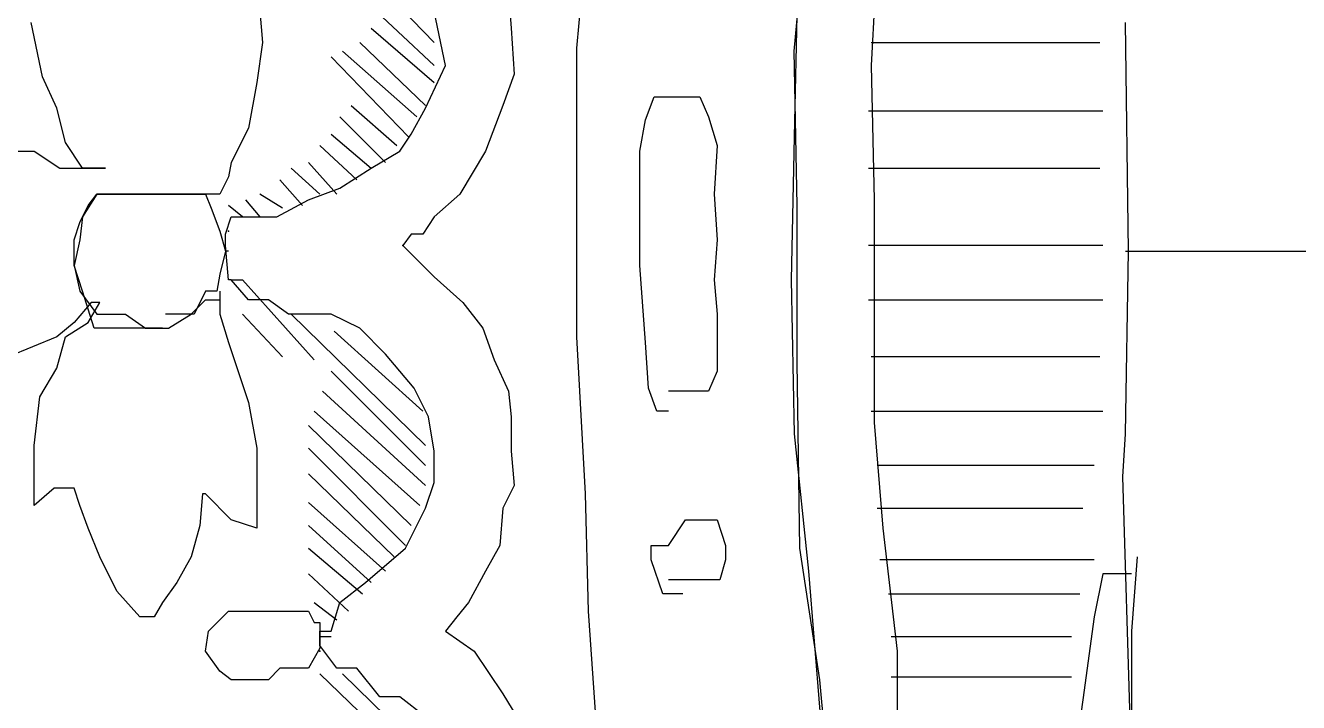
# Model space of a CAD drawing. Extents: x 730354 to 731930, y 4378581 to 4379608.
# Drawn here: x 730381.13 to 730385.585, y 4379440.6 to 4379442.97 of the extents above; entities that cross this region are included whole.
import ezdxf

# ---------------------------------------------------------------- set-up
doc = ezdxf.new("R2010")
doc.units = 0
doc.header["$MEASUREMENT"] = 0
doc.layers.get('0').update_dxf_attribs({"linetype": 'CONTINUOUS'})

msp = doc.modelspace()

# ---------------------------------------------------------------- linework, layer by layer
at = {"color": 7, "linetype": 'CONTINUOUS'}
for p, q in [((730383.82, 4379442.88), (730383.87, 4379443.41)), ((730383.82, 4379442.88), (730383.87, 4379443.41)), ((730383.06, 4379442.89), (730383.1, 4379443.33)), ((730383.06, 4379442.89), (730383.1, 4379443.33)), ((730382.27, 4379443.21), (730382.56, 4379442.91)), ((730382.27, 4379443.21), (730382.56, 4379442.91)), ((730384.11, 4379443.23), (730384.09, 4379442.83)), ((730384.11, 4379443.23), (730384.09, 4379442.83)), ((730382.56, 4379442.83), (730382.24, 4379443.13)), ((730382.56, 4379442.83), (730382.24, 4379443.13)), ((730382.82, 4379443.08), (730382.83, 4379442.96)), ((730382.82, 4379443.08), (730382.83, 4379442.96)), ((730383.83, 4379443.06), (730383.82, 4379442.58)), ((730383.83, 4379443.06), (730383.82, 4379442.58)), ((730381.19, 4379442.79), (730381.15, 4379442.98)), ((730381.19, 4379442.79), (730381.15, 4379442.98)), ((730381.95, 4379443.02), (730381.96, 4379442.91)), ((730381.95, 4379443.02), (730381.96, 4379442.91)), ((730382.6, 4379442.83), (730382.56, 4379443.02)), ((730382.6, 4379442.83), (730382.56, 4379443.02)), ((730384.99, 4379442.18), (730384.98, 4379442.98)), ((730384.99, 4379442.18), (730384.98, 4379442.98)), ((730382.34, 4379442.96), (730382.56, 4379442.77)), ((730382.34, 4379442.96), (730382.56, 4379442.77)), ((730382.83, 4379442.96), (730382.84, 4379442.8)), ((730382.83, 4379442.96), (730382.84, 4379442.8)), ((730381.96, 4379442.91), (730381.94, 4379442.77)), ((730381.96, 4379442.91), (730381.94, 4379442.77)), ((730382.53, 4379442.69), (730382.3, 4379442.91)), ((730382.53, 4379442.69), (730382.3, 4379442.91)), ((730383.06, 4379442.38), (730383.06, 4379442.89)), ((730383.06, 4379442.38), (730383.06, 4379442.89)), ((730384.09, 4379442.91), (730384.4, 4379442.91)), ((730384.09, 4379442.91), (730384.4, 4379442.91)), ((730384.4, 4379442.91), (730384.62, 4379442.91)), ((730384.4, 4379442.91), (730384.62, 4379442.91)), ((730384.62, 4379442.91), (730384.89, 4379442.91)), ((730384.62, 4379442.91), (730384.89, 4379442.91)), ((730382.47, 4379442.58), (730382.2, 4379442.86)), ((730382.47, 4379442.58), (730382.2, 4379442.86)), ((730382.24, 4379442.88), (730382.5, 4379442.65)), ((730382.24, 4379442.88), (730382.5, 4379442.65)), ((730383.83, 4379442.34), (730383.82, 4379442.88)), ((730383.83, 4379442.34), (730383.82, 4379442.88)), ((730382.53, 4379442.68), (730382.6, 4379442.83)), ((730382.53, 4379442.68), (730382.6, 4379442.83)), ((730382.84, 4379442.8), (730382.8, 4379442.69)), ((730382.84, 4379442.8), (730382.8, 4379442.69)), ((730384.09, 4379442.83), (730384.1, 4379442.36)), ((730384.09, 4379442.83), (730384.1, 4379442.36)), ((730381.24, 4379442.68), (730381.19, 4379442.79)), ((730381.24, 4379442.68), (730381.19, 4379442.79)), ((730381.94, 4379442.77), (730381.91, 4379442.61)), ((730381.94, 4379442.77), (730381.91, 4379442.61)), ((730383.3, 4379442.64), (730383.33, 4379442.72)), ((730383.3, 4379442.64), (730383.33, 4379442.72)), ((730383.33, 4379442.72), (730383.37, 4379442.72)), ((730383.33, 4379442.72), (730383.37, 4379442.72)), ((730383.37, 4379442.72), (730383.43, 4379442.72)), ((730383.37, 4379442.72), (730383.43, 4379442.72)), ((730383.43, 4379442.72), (730383.49, 4379442.72)), ((730383.43, 4379442.72), (730383.49, 4379442.72)), ((730383.49, 4379442.72), (730383.52, 4379442.65)), ((730383.49, 4379442.72), (730383.52, 4379442.65)), ((730381.27, 4379442.56), (730381.24, 4379442.68)), ((730381.27, 4379442.56), (730381.24, 4379442.68)), ((730382.27, 4379442.69), (730382.43, 4379442.55)), ((730382.27, 4379442.69), (730382.43, 4379442.55)), ((730382.48, 4379442.59), (730382.53, 4379442.68)), ((730382.48, 4379442.59), (730382.53, 4379442.68)), ((730382.8, 4379442.69), (730382.74, 4379442.53)), ((730382.8, 4379442.69), (730382.74, 4379442.53)), ((730384.28, 4379442.67), (730384.08, 4379442.67)), ((730384.28, 4379442.67), (730384.08, 4379442.67)), ((730384.61, 4379442.67), (730384.28, 4379442.67)), ((730384.61, 4379442.67), (730384.28, 4379442.67)), ((730384.9, 4379442.67), (730384.61, 4379442.67)), ((730384.9, 4379442.67), (730384.61, 4379442.67)), ((730382.39, 4379442.49), (730382.23, 4379442.65)), ((730382.39, 4379442.49), (730382.23, 4379442.65)), ((730383.28, 4379442.53), (730383.3, 4379442.64)), ((730383.28, 4379442.53), (730383.3, 4379442.64)), ((730383.52, 4379442.65), (730383.55, 4379442.55)), ((730383.52, 4379442.65), (730383.55, 4379442.55)), ((730381.91, 4379442.61), (730381.85, 4379442.49)), ((730381.91, 4379442.61), (730381.85, 4379442.49)), ((730382.2, 4379442.59), (730382.34, 4379442.47)), ((730382.2, 4379442.59), (730382.34, 4379442.47)), ((730382.44, 4379442.53), (730382.48, 4379442.59)), ((730382.44, 4379442.53), (730382.48, 4379442.59)), ((730383.82, 4379442.58), (730383.81, 4379442.08)), ((730383.82, 4379442.58), (730383.81, 4379442.08)), ((730381.33, 4379442.47), (730381.27, 4379442.56)), ((730381.33, 4379442.47), (730381.27, 4379442.56)), ((730382.29, 4379442.43), (730382.16, 4379442.55)), ((730382.29, 4379442.43), (730382.16, 4379442.55)), ((730383.55, 4379442.55), (730383.54, 4379442.38)), ((730383.55, 4379442.55), (730383.54, 4379442.38)), ((730380.95, 4379442.53), (730381.16, 4379442.53)), ((730380.95, 4379442.53), (730381.16, 4379442.53)), ((730381.16, 4379442.53), (730381.25, 4379442.47)), ((730381.16, 4379442.53), (730381.25, 4379442.47)), ((730381.85, 4379442.49), (730381.84, 4379442.44)), ((730381.85, 4379442.49), (730381.84, 4379442.44)), ((730382.12, 4379442.49), (730382.22, 4379442.38)), ((730382.12, 4379442.49), (730382.22, 4379442.38)), ((730382.34, 4379442.47), (730382.44, 4379442.53)), ((730382.34, 4379442.47), (730382.44, 4379442.53)), ((730382.74, 4379442.53), (730382.65, 4379442.38)), ((730382.74, 4379442.53), (730382.65, 4379442.38)), ((730383.28, 4379442.38), (730383.28, 4379442.53)), ((730383.28, 4379442.38), (730383.28, 4379442.53)), ((730381.25, 4379442.47), (730381.32, 4379442.47)), ((730381.25, 4379442.47), (730381.32, 4379442.47)), ((730381.32, 4379442.47), (730381.38, 4379442.47)), ((730381.32, 4379442.47), (730381.38, 4379442.47)), ((730381.4, 4379442.47), (730381.33, 4379442.47)), ((730381.4, 4379442.47), (730381.33, 4379442.47)), ((730381.38, 4379442.47), (730381.41, 4379442.47)), ((730381.38, 4379442.47), (730381.41, 4379442.47)), ((730381.41, 4379442.47), (730381.4, 4379442.47)), ((730381.41, 4379442.47), (730381.4, 4379442.47)), ((730382.16, 4379442.38), (730382.06, 4379442.47)), ((730382.16, 4379442.38), (730382.06, 4379442.47)), ((730382.23, 4379442.4), (730382.34, 4379442.47)), ((730382.23, 4379442.4), (730382.34, 4379442.47)), ((730384.08, 4379442.47), (730384.4, 4379442.47)), ((730384.08, 4379442.47), (730384.4, 4379442.47)), ((730384.4, 4379442.47), (730384.67, 4379442.47)), ((730384.4, 4379442.47), (730384.67, 4379442.47)), ((730384.67, 4379442.47), (730384.89, 4379442.47)), ((730384.67, 4379442.47), (730384.89, 4379442.47)), ((730381.84, 4379442.44), (730381.81, 4379442.38)), ((730381.84, 4379442.44), (730381.81, 4379442.38)), ((730382.02, 4379442.43), (730382.1, 4379442.34)), ((730382.02, 4379442.43), (730382.1, 4379442.34)), ((730382.12, 4379442.36), (730382.23, 4379442.4)), ((730382.12, 4379442.36), (730382.23, 4379442.4)), ((730381.38, 4379442.38), (730381.33, 4379442.3)), ((730381.38, 4379442.38), (730381.33, 4379442.3)), ((730381.35, 4379442.34), (730381.38, 4379442.38)), ((730381.35, 4379442.34), (730381.38, 4379442.38)), ((730381.47, 4379442.38), (730381.38, 4379442.38)), ((730381.38, 4379442.38), (730381.44, 4379442.38)), ((730381.47, 4379442.38), (730381.38, 4379442.38)), ((730381.38, 4379442.38), (730381.44, 4379442.38)), ((730381.44, 4379442.38), (730381.5, 4379442.38)), ((730381.44, 4379442.38), (730381.5, 4379442.38)), ((730381.56, 4379442.38), (730381.47, 4379442.38)), ((730381.56, 4379442.38), (730381.47, 4379442.38)), ((730381.5, 4379442.38), (730381.58, 4379442.38)), ((730381.5, 4379442.38), (730381.58, 4379442.38)), ((730381.64, 4379442.38), (730381.56, 4379442.38)), ((730381.64, 4379442.38), (730381.56, 4379442.38)), ((730381.58, 4379442.38), (730381.66, 4379442.38)), ((730381.58, 4379442.38), (730381.66, 4379442.38)), ((730381.75, 4379442.38), (730381.64, 4379442.38)), ((730381.75, 4379442.38), (730381.64, 4379442.38)), ((730381.66, 4379442.38), (730381.76, 4379442.38)), ((730381.66, 4379442.38), (730381.76, 4379442.38)), ((730381.81, 4379442.38), (730381.75, 4379442.38)), ((730381.81, 4379442.38), (730381.75, 4379442.38)), ((730381.76, 4379442.38), (730381.78, 4379442.33)), ((730381.76, 4379442.38), (730381.78, 4379442.33)), ((730381.9, 4379442.36), (730381.95, 4379442.3)), ((730381.9, 4379442.36), (730381.95, 4379442.3)), ((730382.03, 4379442.33), (730381.95, 4379442.38)), ((730382.03, 4379442.33), (730381.95, 4379442.38)), ((730382.01, 4379442.3), (730382.12, 4379442.36)), ((730382.01, 4379442.3), (730382.12, 4379442.36)), ((730382.65, 4379442.38), (730382.56, 4379442.3)), ((730382.65, 4379442.38), (730382.56, 4379442.3)), ((730383.06, 4379441.88), (730383.06, 4379442.38)), ((730383.06, 4379441.88), (730383.06, 4379442.38)), ((730383.28, 4379442.13), (730383.28, 4379442.38)), ((730383.28, 4379442.13), (730383.28, 4379442.38)), ((730383.54, 4379442.38), (730383.55, 4379442.22)), ((730383.54, 4379442.38), (730383.55, 4379442.22)), ((730384.1, 4379442.36), (730384.1, 4379441.9)), ((730384.1, 4379442.36), (730384.1, 4379441.9)), ((730381.32, 4379442.28), (730381.35, 4379442.34)), ((730381.32, 4379442.28), (730381.35, 4379442.34)), ((730381.78, 4379442.33), (730381.81, 4379442.25)), ((730381.78, 4379442.33), (730381.81, 4379442.25)), ((730381.89, 4379442.3), (730381.84, 4379442.34)), ((730381.89, 4379442.3), (730381.84, 4379442.34)), ((730383.83, 4379441.79), (730383.83, 4379442.34)), ((730383.83, 4379441.79), (730383.83, 4379442.34)), ((730381.3, 4379442.22), (730381.32, 4379442.28)), ((730381.3, 4379442.22), (730381.32, 4379442.28)), ((730381.33, 4379442.3), (730381.32, 4379442.22)), ((730381.33, 4379442.3), (730381.32, 4379442.22)), ((730381.83, 4379442.24), (730381.85, 4379442.3)), ((730381.83, 4379442.24), (730381.85, 4379442.3)), ((730381.85, 4379442.3), (730381.89, 4379442.3)), ((730381.85, 4379442.3), (730381.89, 4379442.3)), ((730381.89, 4379442.3), (730382.01, 4379442.3)), ((730381.89, 4379442.3), (730382.01, 4379442.3)), ((730382.56, 4379442.3), (730382.52, 4379442.24)), ((730382.56, 4379442.3), (730382.52, 4379442.24)), ((730381.32, 4379442.22), (730381.3, 4379442.13)), ((730381.3, 4379442.13), (730381.3, 4379442.22)), ((730381.32, 4379442.22), (730381.3, 4379442.13)), ((730381.3, 4379442.13), (730381.3, 4379442.22)), ((730381.81, 4379442.25), (730381.83, 4379442.18)), ((730381.81, 4379442.25), (730381.83, 4379442.18)), ((730381.83, 4379442.2), (730381.83, 4379442.24)), ((730381.83, 4379442.2), (730381.83, 4379442.24)), ((730382.48, 4379442.24), (730382.45, 4379442.2)), ((730382.48, 4379442.24), (730382.45, 4379442.2)), ((730382.52, 4379442.24), (730382.48, 4379442.24)), ((730382.52, 4379442.24), (730382.48, 4379442.24)), ((730383.55, 4379442.22), (730383.54, 4379442.08)), ((730383.55, 4379442.22), (730383.54, 4379442.08)), ((730381.83, 4379442.18), (730381.81, 4379442.1)), ((730381.83, 4379442.18), (730381.81, 4379442.1)), ((730381.84, 4379442.08), (730381.83, 4379442.2)), ((730381.84, 4379442.08), (730381.83, 4379442.2)), ((730381.84, 4379442.18), (730381.83, 4379442.18)), ((730381.84, 4379442.18), (730381.83, 4379442.18)), ((730382.45, 4379442.2), (730382.56, 4379442.09)), ((730382.45, 4379442.2), (730382.56, 4379442.09)), ((730384.28, 4379442.2), (730384.08, 4379442.2)), ((730384.28, 4379442.2), (730384.08, 4379442.2)), ((730384.61, 4379442.2), (730384.28, 4379442.2)), ((730384.61, 4379442.2), (730384.28, 4379442.2)), ((730384.9, 4379442.2), (730384.61, 4379442.2)), ((730384.9, 4379442.2), (730384.61, 4379442.2)), ((730384.98, 4379441.54), (730384.99, 4379442.18)), ((730384.98, 4379442.18), (730385.45, 4379442.18)), ((730384.98, 4379441.54), (730384.99, 4379442.18)), ((730384.98, 4379442.18), (730385.45, 4379442.18)), ((730385.45, 4379442.18), (730386.36, 4379442.18)), ((730385.45, 4379442.18), (730386.36, 4379442.18)), ((730381.3, 4379442.13), (730381.32, 4379442.04)), ((730381.33, 4379442.04), (730381.3, 4379442.13)), ((730381.3, 4379442.13), (730381.32, 4379442.04)), ((730381.33, 4379442.04), (730381.3, 4379442.13)), ((730381.81, 4379442.1), (730381.8, 4379442.04)), ((730381.81, 4379442.1), (730381.8, 4379442.04)), ((730382.56, 4379442.09), (730382.66, 4379442)), ((730382.56, 4379442.09), (730382.66, 4379442)), ((730383.3, 4379441.86), (730383.28, 4379442.13)), ((730383.3, 4379441.86), (730383.28, 4379442.13)), ((730381.85, 4379442.08), (730381.84, 4379442.08)), ((730381.85, 4379442.08), (730381.84, 4379442.08)), ((730381.91, 4379442.01), (730381.85, 4379442.08)), ((730381.85, 4379442.08), (730381.89, 4379442.08)), ((730381.91, 4379442.01), (730381.85, 4379442.08)), ((730381.85, 4379442.08), (730381.89, 4379442.08)), ((730381.89, 4379442.08), (730382.14, 4379441.8)), ((730381.89, 4379442.08), (730382.14, 4379441.8)), ((730383.54, 4379442.08), (730383.55, 4379441.96)), ((730383.54, 4379442.08), (730383.55, 4379441.96)), ((730383.81, 4379442.08), (730383.82, 4379441.54)), ((730383.81, 4379442.08), (730383.82, 4379441.54)), ((730381.36, 4379442), (730381.3, 4379441.93)), ((730381.36, 4379442), (730381.3, 4379441.93)), ((730381.32, 4379442.04), (730381.38, 4379441.96)), ((730381.32, 4379442.04), (730381.38, 4379441.96)), ((730381.37, 4379441.91), (730381.33, 4379442.04)), ((730381.37, 4379441.91), (730381.33, 4379442.04)), ((730381.35, 4379441.93), (730381.39, 4379442)), ((730381.35, 4379441.93), (730381.39, 4379442)), ((730381.39, 4379442), (730381.36, 4379442)), ((730381.39, 4379442), (730381.36, 4379442)), ((730381.71, 4379441.96), (730381.76, 4379442.01)), ((730381.71, 4379441.96), (730381.76, 4379442.01)), ((730381.76, 4379442.04), (730381.72, 4379441.96)), ((730381.76, 4379442.04), (730381.72, 4379441.96)), ((730381.8, 4379442.04), (730381.76, 4379442.04)), ((730381.8, 4379442.04), (730381.76, 4379442.04)), ((730381.76, 4379442.01), (730381.81, 4379442.01)), ((730381.76, 4379442.01), (730381.81, 4379442.01)), ((730381.81, 4379442.04), (730381.81, 4379441.96)), ((730381.81, 4379442.04), (730381.81, 4379441.96)), ((730381.98, 4379442.01), (730381.91, 4379442.01)), ((730381.98, 4379442.01), (730381.91, 4379442.01)), ((730382.05, 4379441.96), (730381.98, 4379442.01)), ((730382.05, 4379441.96), (730381.98, 4379442.01)), ((730382.66, 4379442), (730382.73, 4379441.91)), ((730382.66, 4379442), (730382.73, 4379441.91)), ((730384.08, 4379442.01), (730384.41, 4379442.01)), ((730384.08, 4379442.01), (730384.41, 4379442.01)), ((730384.41, 4379442.01), (730384.67, 4379442.01)), ((730384.41, 4379442.01), (730384.67, 4379442.01)), ((730384.67, 4379442.01), (730384.82, 4379442.01)), ((730384.67, 4379442.01), (730384.82, 4379442.01)), ((730384.82, 4379442.01), (730384.9, 4379442.01)), ((730384.82, 4379442.01), (730384.9, 4379442.01)), ((730381.38, 4379441.96), (730381.48, 4379441.96)), ((730381.38, 4379441.96), (730381.48, 4379441.96)), ((730381.48, 4379441.96), (730381.55, 4379441.91)), ((730381.48, 4379441.96), (730381.55, 4379441.91)), ((730381.67, 4379441.96), (730381.62, 4379441.96)), ((730381.67, 4379441.96), (730381.62, 4379441.96)), ((730381.63, 4379441.91), (730381.71, 4379441.96)), ((730381.63, 4379441.91), (730381.71, 4379441.96)), ((730381.72, 4379441.96), (730381.67, 4379441.96)), ((730381.72, 4379441.96), (730381.67, 4379441.96)), ((730381.81, 4379441.96), (730381.84, 4379441.86)), ((730381.81, 4379441.96), (730381.84, 4379441.86)), ((730382.03, 4379441.81), (730381.89, 4379441.96)), ((730382.03, 4379441.81), (730381.89, 4379441.96)), ((730382.2, 4379441.96), (730382.05, 4379441.96)), ((730382.2, 4379441.96), (730382.05, 4379441.96)), ((730382.53, 4379441.5), (730382.06, 4379441.96)), ((730382.53, 4379441.5), (730382.06, 4379441.96)), ((730382.3, 4379441.91), (730382.2, 4379441.96)), ((730382.3, 4379441.91), (730382.2, 4379441.96)), ((730383.55, 4379441.96), (730383.55, 4379441.86)), ((730383.55, 4379441.96), (730383.55, 4379441.86)), ((730381.3, 4379441.93), (730381.24, 4379441.88)), ((730381.3, 4379441.93), (730381.24, 4379441.88)), ((730381.27, 4379441.88), (730381.35, 4379441.93)), ((730381.27, 4379441.88), (730381.35, 4379441.93)), ((730381.42, 4379441.91), (730381.37, 4379441.91)), ((730381.42, 4379441.91), (730381.37, 4379441.91)), ((730381.47, 4379441.91), (730381.42, 4379441.91)), ((730381.47, 4379441.91), (730381.42, 4379441.91)), ((730381.53, 4379441.91), (730381.47, 4379441.91)), ((730381.53, 4379441.91), (730381.47, 4379441.91)), ((730381.61, 4379441.91), (730381.53, 4379441.91)), ((730381.61, 4379441.91), (730381.53, 4379441.91)), ((730381.55, 4379441.91), (730381.63, 4379441.91)), ((730381.55, 4379441.91), (730381.63, 4379441.91)), ((730382.39, 4379441.82), (730382.3, 4379441.91)), ((730382.39, 4379441.82), (730382.3, 4379441.91)), ((730382.73, 4379441.91), (730382.77, 4379441.8)), ((730382.73, 4379441.91), (730382.77, 4379441.8)), ((730381.24, 4379441.88), (730381.07, 4379441.81)), ((730381.24, 4379441.88), (730381.07, 4379441.81)), ((730381.24, 4379441.77), (730381.27, 4379441.88)), ((730381.24, 4379441.77), (730381.27, 4379441.88)), ((730382.21, 4379441.9), (730382.52, 4379441.62)), ((730382.21, 4379441.9), (730382.52, 4379441.62)), ((730383.09, 4379441.33), (730383.06, 4379441.88)), ((730383.09, 4379441.33), (730383.06, 4379441.88)), ((730384.1, 4379441.9), (730384.1, 4379441.58)), ((730384.1, 4379441.9), (730384.1, 4379441.58)), ((730381.84, 4379441.86), (730381.91, 4379441.65)), ((730381.84, 4379441.86), (730381.91, 4379441.65)), ((730382.49, 4379441.7), (730382.39, 4379441.82)), ((730382.49, 4379441.7), (730382.39, 4379441.82)), ((730383.31, 4379441.7), (730383.3, 4379441.86)), ((730383.31, 4379441.7), (730383.3, 4379441.86)), ((730383.55, 4379441.86), (730383.55, 4379441.76)), ((730383.55, 4379441.86), (730383.55, 4379441.76)), ((730382.77, 4379441.8), (730382.82, 4379441.69)), ((730382.77, 4379441.8), (730382.82, 4379441.69)), ((730383.84, 4379441.14), (730383.83, 4379441.79)), ((730383.84, 4379441.14), (730383.83, 4379441.79)), ((730384.3, 4379441.81), (730384.09, 4379441.81)), ((730384.3, 4379441.81), (730384.09, 4379441.81)), ((730384.58, 4379441.81), (730384.3, 4379441.81)), ((730384.58, 4379441.81), (730384.3, 4379441.81)), ((730384.89, 4379441.81), (730384.58, 4379441.81)), ((730384.89, 4379441.81), (730384.58, 4379441.81)), ((730381.18, 4379441.67), (730381.24, 4379441.77)), ((730381.18, 4379441.67), (730381.24, 4379441.77)), ((730382.2, 4379441.76), (730382.53, 4379441.43)), ((730382.2, 4379441.76), (730382.53, 4379441.43)), ((730383.55, 4379441.76), (730383.52, 4379441.69)), ((730383.55, 4379441.76), (730383.52, 4379441.69)), ((730382.53, 4379441.36), (730382.17, 4379441.69)), ((730382.53, 4379441.36), (730382.17, 4379441.69)), ((730382.54, 4379441.6), (730382.49, 4379441.7)), ((730382.54, 4379441.6), (730382.49, 4379441.7)), ((730382.82, 4379441.69), (730382.83, 4379441.6)), ((730382.82, 4379441.69), (730382.83, 4379441.6)), ((730383.34, 4379441.62), (730383.31, 4379441.7)), ((730383.34, 4379441.62), (730383.31, 4379441.7)), ((730383.41, 4379441.69), (730383.38, 4379441.69)), ((730383.41, 4379441.69), (730383.38, 4379441.69)), ((730383.47, 4379441.69), (730383.41, 4379441.69)), ((730383.47, 4379441.69), (730383.41, 4379441.69)), ((730383.52, 4379441.69), (730383.47, 4379441.69)), ((730383.52, 4379441.69), (730383.47, 4379441.69)), ((730381.16, 4379441.5), (730381.18, 4379441.67)), ((730381.16, 4379441.5), (730381.18, 4379441.67)), ((730381.91, 4379441.65), (730381.94, 4379441.49)), ((730381.91, 4379441.65), (730381.94, 4379441.49)), ((730382.14, 4379441.62), (730382.51, 4379441.29)), ((730382.14, 4379441.62), (730382.51, 4379441.29)), ((730382.56, 4379441.48), (730382.54, 4379441.6)), ((730382.56, 4379441.48), (730382.54, 4379441.6)), ((730382.83, 4379441.6), (730382.83, 4379441.48)), ((730382.83, 4379441.6), (730382.83, 4379441.48)), ((730383.38, 4379441.62), (730383.34, 4379441.62)), ((730383.38, 4379441.62), (730383.34, 4379441.62)), ((730384.09, 4379441.62), (730384.43, 4379441.62)), ((730384.09, 4379441.62), (730384.43, 4379441.62)), ((730384.43, 4379441.62), (730384.68, 4379441.62)), ((730384.43, 4379441.62), (730384.68, 4379441.62)), ((730384.68, 4379441.62), (730384.9, 4379441.62)), ((730384.68, 4379441.62), (730384.9, 4379441.62)), ((730382.48, 4379441.22), (730382.12, 4379441.57)), ((730382.48, 4379441.22), (730382.12, 4379441.57)), ((730384.1, 4379441.58), (730384.13, 4379441.21)), ((730384.1, 4379441.58), (730384.13, 4379441.21)), ((730383.82, 4379441.54), (730383.87, 4379441.06)), ((730383.82, 4379441.54), (730383.87, 4379441.06)), ((730384.97, 4379441.39), (730384.98, 4379441.54)), ((730384.97, 4379441.39), (730384.98, 4379441.54)), ((730381.16, 4379441.4), (730381.16, 4379441.5)), ((730381.16, 4379441.4), (730381.16, 4379441.5)), ((730381.94, 4379441.49), (730381.94, 4379441.39)), ((730381.94, 4379441.49), (730381.94, 4379441.39)), ((730382.12, 4379441.49), (730382.46, 4379441.15)), ((730382.12, 4379441.49), (730382.46, 4379441.15)), ((730382.56, 4379441.37), (730382.56, 4379441.48)), ((730382.56, 4379441.37), (730382.56, 4379441.48)), ((730382.83, 4379441.48), (730382.84, 4379441.36)), ((730382.83, 4379441.48), (730382.84, 4379441.36)), ((730384.33, 4379441.43), (730384.11, 4379441.43)), ((730384.33, 4379441.43), (730384.11, 4379441.43)), ((730384.59, 4379441.43), (730384.33, 4379441.43)), ((730384.59, 4379441.43), (730384.33, 4379441.43)), ((730384.87, 4379441.43), (730384.59, 4379441.43)), ((730384.87, 4379441.43), (730384.59, 4379441.43)), ((730381.16, 4379441.29), (730381.16, 4379441.4)), ((730381.16, 4379441.29), (730381.16, 4379441.4)), ((730381.94, 4379441.39), (730381.94, 4379441.3)), ((730381.94, 4379441.39), (730381.94, 4379441.3)), ((730382.42, 4379441.11), (730382.12, 4379441.4)), ((730382.42, 4379441.11), (730382.12, 4379441.4)), ((730385, 4379440.39), (730384.97, 4379441.39)), ((730385, 4379440.39), (730384.97, 4379441.39)), ((730381.23, 4379441.35), (730381.16, 4379441.29)), ((730381.23, 4379441.35), (730381.16, 4379441.29)), ((730381.3, 4379441.35), (730381.23, 4379441.35)), ((730381.3, 4379441.35), (730381.23, 4379441.35)), ((730381.32, 4379441.29), (730381.3, 4379441.35)), ((730381.32, 4379441.29), (730381.3, 4379441.35)), ((730381.75, 4379441.33), (730381.74, 4379441.22)), ((730381.75, 4379441.33), (730381.74, 4379441.22)), ((730381.76, 4379441.33), (730381.75, 4379441.33)), ((730381.76, 4379441.33), (730381.75, 4379441.33)), ((730381.85, 4379441.24), (730381.76, 4379441.33)), ((730381.85, 4379441.24), (730381.76, 4379441.33)), ((730382.53, 4379441.28), (730382.56, 4379441.37)), ((730382.53, 4379441.28), (730382.56, 4379441.37)), ((730382.84, 4379441.36), (730382.8, 4379441.28)), ((730382.84, 4379441.36), (730382.8, 4379441.28)), ((730383.1, 4379440.92), (730383.09, 4379441.33)), ((730383.1, 4379440.92), (730383.09, 4379441.33)), ((730381.35, 4379441.21), (730381.32, 4379441.29)), ((730381.35, 4379441.21), (730381.32, 4379441.29)), ((730381.94, 4379441.3), (730381.94, 4379441.24)), ((730381.94, 4379441.3), (730381.94, 4379441.24)), ((730382.12, 4379441.3), (730382.39, 4379441.06)), ((730382.12, 4379441.3), (730382.39, 4379441.06)), ((730381.94, 4379441.21), (730381.85, 4379441.24)), ((730381.94, 4379441.21), (730381.85, 4379441.24)), ((730381.94, 4379441.24), (730381.94, 4379441.21)), ((730381.94, 4379441.24), (730381.94, 4379441.21)), ((730382.46, 4379441.14), (730382.53, 4379441.28)), ((730382.46, 4379441.14), (730382.53, 4379441.28)), ((730382.8, 4379441.28), (730382.79, 4379441.15)), ((730382.8, 4379441.28), (730382.79, 4379441.15)), ((730383.38, 4379441.15), (730383.44, 4379441.24)), ((730383.38, 4379441.15), (730383.44, 4379441.24)), ((730383.44, 4379441.24), (730383.51, 4379441.24)), ((730383.44, 4379441.24), (730383.51, 4379441.24)), ((730383.51, 4379441.24), (730383.55, 4379441.24)), ((730383.51, 4379441.24), (730383.55, 4379441.24)), ((730383.55, 4379441.24), (730383.58, 4379441.15)), ((730383.55, 4379441.24), (730383.58, 4379441.15)), ((730384.11, 4379441.28), (730384.46, 4379441.28)), ((730384.11, 4379441.28), (730384.46, 4379441.28)), ((730384.46, 4379441.28), (730384.69, 4379441.28)), ((730384.46, 4379441.28), (730384.69, 4379441.28)), ((730384.69, 4379441.28), (730384.83, 4379441.28)), ((730384.69, 4379441.28), (730384.83, 4379441.28)), ((730381.39, 4379441.11), (730381.35, 4379441.21)), ((730381.39, 4379441.11), (730381.35, 4379441.21)), ((730381.74, 4379441.22), (730381.71, 4379441.11)), ((730381.74, 4379441.22), (730381.71, 4379441.11)), ((730382.34, 4379441.02), (730382.12, 4379441.22)), ((730382.34, 4379441.02), (730382.12, 4379441.22)), ((730384.13, 4379441.21), (730384.18, 4379440.78)), ((730384.13, 4379441.21), (730384.18, 4379440.78)), ((730381.45, 4379440.99), (730381.39, 4379441.11)), ((730381.45, 4379440.99), (730381.39, 4379441.11)), ((730381.71, 4379441.11), (730381.66, 4379441.02)), ((730381.71, 4379441.11), (730381.66, 4379441.02)), ((730382.12, 4379441.14), (730382.31, 4379440.98)), ((730382.12, 4379441.14), (730382.31, 4379440.98)), ((730382.32, 4379441.02), (730382.46, 4379441.14)), ((730382.32, 4379441.02), (730382.46, 4379441.14)), ((730382.79, 4379441.15), (730382.74, 4379441.06)), ((730382.79, 4379441.15), (730382.74, 4379441.06)), ((730383.32, 4379441.1), (730383.32, 4379441.15)), ((730383.32, 4379441.15), (730383.35, 4379441.15)), ((730383.32, 4379441.1), (730383.32, 4379441.15)), ((730383.32, 4379441.15), (730383.35, 4379441.15)), ((730383.35, 4379441.15), (730383.38, 4379441.15)), ((730383.35, 4379441.15), (730383.38, 4379441.15)), ((730383.58, 4379441.15), (730383.58, 4379441.1)), ((730383.58, 4379441.15), (730383.58, 4379441.1)), ((730383.91, 4379440.68), (730383.84, 4379441.14)), ((730383.91, 4379440.68), (730383.84, 4379441.14)), ((730385.02, 4379441.11), (730385, 4379440.85)), ((730385.02, 4379441.11), (730385, 4379440.85)), ((730383.36, 4379440.98), (730383.32, 4379441.1)), ((730383.36, 4379440.98), (730383.32, 4379441.1)), ((730383.58, 4379441.1), (730383.56, 4379441.03)), ((730383.58, 4379441.1), (730383.56, 4379441.03)), ((730384.33, 4379441.1), (730384.12, 4379441.1)), ((730384.33, 4379441.1), (730384.12, 4379441.1)), ((730384.53, 4379441.1), (730384.33, 4379441.1)), ((730384.53, 4379441.1), (730384.33, 4379441.1)), ((730384.87, 4379441.1), (730384.53, 4379441.1)), ((730384.87, 4379441.1), (730384.53, 4379441.1)), ((730381.66, 4379441.02), (730381.61, 4379440.95)), ((730381.66, 4379441.02), (730381.61, 4379440.95)), ((730382.26, 4379440.92), (730382.12, 4379441.05)), ((730382.26, 4379440.92), (730382.12, 4379441.05)), ((730382.23, 4379440.95), (730382.32, 4379441.02)), ((730382.23, 4379440.95), (730382.32, 4379441.02)), ((730382.74, 4379441.06), (730382.68, 4379440.95)), ((730382.74, 4379441.06), (730382.68, 4379440.95)), ((730383.46, 4379441.03), (730383.38, 4379441.03)), ((730383.46, 4379441.03), (730383.38, 4379441.03)), ((730383.5, 4379441.03), (730383.46, 4379441.03)), ((730383.5, 4379441.03), (730383.46, 4379441.03)), ((730383.55, 4379441.03), (730383.5, 4379441.03)), ((730383.55, 4379441.03), (730383.5, 4379441.03)), ((730383.56, 4379441.03), (730383.55, 4379441.03)), ((730383.56, 4379441.03), (730383.55, 4379441.03)), ((730383.87, 4379441.06), (730383.91, 4379440.57)), ((730383.87, 4379441.06), (730383.91, 4379440.57)), ((730384.9, 4379441.05), (730384.87, 4379440.9)), ((730384.9, 4379441.05), (730384.87, 4379440.9)), ((730384.94, 4379441.05), (730384.9, 4379441.05)), ((730384.94, 4379441.05), (730384.9, 4379441.05)), ((730385, 4379441.05), (730384.94, 4379441.05)), ((730385, 4379441.05), (730384.94, 4379441.05)), ((730381.53, 4379440.9), (730381.45, 4379440.99)), ((730381.53, 4379440.9), (730381.45, 4379440.99)), ((730383.43, 4379440.98), (730383.36, 4379440.98)), ((730383.43, 4379440.98), (730383.36, 4379440.98)), ((730384.15, 4379440.98), (730384.45, 4379440.98)), ((730384.15, 4379440.98), (730384.45, 4379440.98)), ((730384.45, 4379440.98), (730384.62, 4379440.98)), ((730384.45, 4379440.98), (730384.62, 4379440.98)), ((730384.62, 4379440.98), (730384.82, 4379440.98)), ((730384.62, 4379440.98), (730384.82, 4379440.98)), ((730381.61, 4379440.95), (730381.58, 4379440.9)), ((730381.61, 4379440.95), (730381.58, 4379440.9)), ((730382.14, 4379440.95), (730382.22, 4379440.89)), ((730382.14, 4379440.95), (730382.22, 4379440.89)), ((730382.2, 4379440.85), (730382.23, 4379440.95)), ((730382.2, 4379440.85), (730382.23, 4379440.95)), ((730382.68, 4379440.95), (730382.64, 4379440.9)), ((730382.68, 4379440.95), (730382.64, 4379440.9)), ((730381.58, 4379440.9), (730381.53, 4379440.9)), ((730381.58, 4379440.9), (730381.53, 4379440.9)), ((730381.77, 4379440.85), (730381.84, 4379440.92)), ((730381.77, 4379440.85), (730381.84, 4379440.92)), ((730381.84, 4379440.92), (730381.93, 4379440.92)), ((730381.84, 4379440.92), (730381.93, 4379440.92)), ((730381.93, 4379440.92), (730381.98, 4379440.92)), ((730381.93, 4379440.92), (730381.98, 4379440.92)), ((730381.98, 4379440.92), (730382.05, 4379440.92)), ((730381.98, 4379440.92), (730382.05, 4379440.92)), ((730382.05, 4379440.92), (730382.12, 4379440.92)), ((730382.05, 4379440.92), (730382.12, 4379440.92)), ((730382.12, 4379440.92), (730382.14, 4379440.88)), ((730382.12, 4379440.92), (730382.14, 4379440.88)), ((730382.64, 4379440.9), (730382.6, 4379440.85)), ((730382.64, 4379440.9), (730382.6, 4379440.85)), ((730383.13, 4379440.5), (730383.1, 4379440.92)), ((730383.13, 4379440.5), (730383.1, 4379440.92)), ((730384.87, 4379440.9), (730384.83, 4379440.61)), ((730384.87, 4379440.9), (730384.83, 4379440.61)), ((730381.76, 4379440.78), (730381.77, 4379440.85)), ((730381.76, 4379440.78), (730381.77, 4379440.85)), ((730382.14, 4379440.88), (730382.16, 4379440.88)), ((730382.14, 4379440.88), (730382.16, 4379440.88)), ((730382.16, 4379440.88), (730382.16, 4379440.79)), ((730382.16, 4379440.88), (730382.16, 4379440.79)), ((730382.16, 4379440.8), (730382.16, 4379440.85)), ((730382.16, 4379440.85), (730382.2, 4379440.85)), ((730382.16, 4379440.8), (730382.16, 4379440.85)), ((730382.16, 4379440.85), (730382.2, 4379440.85)), ((730382.6, 4379440.85), (730382.7, 4379440.78)), ((730382.6, 4379440.85), (730382.7, 4379440.78)), ((730385, 4379440.85), (730385, 4379440.44)), ((730385, 4379440.85), (730385, 4379440.44)), ((730382.2, 4379440.83), (730382.16, 4379440.83)), ((730382.2, 4379440.83), (730382.16, 4379440.83)), ((730382.22, 4379440.72), (730382.16, 4379440.8)), ((730382.22, 4379440.72), (730382.16, 4379440.8)), ((730384.51, 4379440.83), (730384.16, 4379440.83)), ((730384.51, 4379440.83), (730384.16, 4379440.83)), ((730384.79, 4379440.83), (730384.51, 4379440.83)), ((730384.79, 4379440.83), (730384.51, 4379440.83)), ((730381.81, 4379440.71), (730381.76, 4379440.78)), ((730381.81, 4379440.71), (730381.76, 4379440.78)), ((730382.16, 4379440.79), (730382.12, 4379440.72)), ((730382.16, 4379440.79), (730382.12, 4379440.72)), ((730382.7, 4379440.78), (730382.8, 4379440.63)), ((730382.7, 4379440.78), (730382.8, 4379440.63)), ((730384.18, 4379440.78), (730384.18, 4379440.44)), ((730384.18, 4379440.78), (730384.18, 4379440.44)), ((730381.85, 4379440.68), (730381.81, 4379440.71)), ((730381.85, 4379440.68), (730381.81, 4379440.71)), ((730382.02, 4379440.72), (730381.98, 4379440.68)), ((730382.02, 4379440.72), (730381.98, 4379440.68)), ((730382.09, 4379440.72), (730382.02, 4379440.72)), ((730382.09, 4379440.72), (730382.02, 4379440.72)), ((730382.12, 4379440.72), (730382.09, 4379440.72)), ((730382.12, 4379440.72), (730382.09, 4379440.72)), ((730382.29, 4379440.72), (730382.22, 4379440.72)), ((730382.29, 4379440.72), (730382.22, 4379440.72)), ((730382.37, 4379440.62), (730382.29, 4379440.72)), ((730382.37, 4379440.62), (730382.29, 4379440.72)), ((730381.91, 4379440.68), (730381.85, 4379440.68)), ((730381.91, 4379440.68), (730381.85, 4379440.68)), ((730381.94, 4379440.68), (730381.91, 4379440.68)), ((730381.94, 4379440.68), (730381.91, 4379440.68)), ((730381.98, 4379440.68), (730381.94, 4379440.68)), ((730381.98, 4379440.68), (730381.94, 4379440.68)), ((730382.65, 4379440.23), (730382.16, 4379440.7)), ((730382.65, 4379440.23), (730382.16, 4379440.7)), ((730382.24, 4379440.7), (730382.66, 4379440.29)), ((730382.24, 4379440.7), (730382.66, 4379440.29)), ((730383.96, 4379440.11), (730383.91, 4379440.68)), ((730383.96, 4379440.11), (730383.91, 4379440.68)), ((730384.16, 4379440.69), (730384.47, 4379440.69)), ((730384.16, 4379440.69), (730384.47, 4379440.69)), ((730384.47, 4379440.69), (730384.79, 4379440.69)), ((730384.47, 4379440.69), (730384.79, 4379440.69)), ((730382.44, 4379440.62), (730382.37, 4379440.62)), ((730382.44, 4379440.62), (730382.37, 4379440.62)), ((730382.53, 4379440.55), (730382.44, 4379440.62)), ((730382.53, 4379440.55), (730382.44, 4379440.62)), ((730382.8, 4379440.63), (730382.85, 4379440.55)), ((730382.8, 4379440.63), (730382.85, 4379440.55)), ((730384.83, 4379440.61), (730384.78, 4379440.25)), ((730384.83, 4379440.61), (730384.78, 4379440.25))]:
    msp.add_line(p, q, dxfattribs=at)
for p in [(730381.84, 4379442.25), (730381.84, 4379442.25), (730382.45, 4379442.2), (730382.45, 4379442.2), (730382.16, 4379440.78), (730382.16, 4379440.78)]:
    msp.add_point(p, dxfattribs=at)

# ---------------------------------------------------------------- meshes
mesh = msp.add_polyface(dxfattribs=at)
corners = [(730354.5, 4378581), (730354.5, 4378581), (730354.5, 4378771.9618), (730662.5, 4378581), (730354.5, 4378946.4935), (730944, 4378581), (730354.5, 4379607.5), (730944, 4379242.0065), (730944, 4379607.5)]
mesh.append_faces([[corners[k] for k in face] for face in [(0, 1, 3, 2), (2, 3, 5, 4), (4, 5, 7, 6), (6, 7, 8, 8)]], dxfattribs={"vtx0": -1, "vtx2": -1, "color": 7})
mesh = msp.add_polyface(dxfattribs=at)
corners = [(730364.5, 4379421), (730364.5, 4379421), (730364.5, 4379595.2713), (730645.58, 4379421), (730364.5, 4379601.5), (730645.58, 4379427.2287), (730645.58, 4379601.5)]
mesh.append_faces([[corners[k] for k in face] for face in [(0, 1, 3, 2), (2, 3, 5, 4), (4, 5, 6, 6)]], dxfattribs={"vtx0": -1, "vtx2": -1, "color": 7})

doc.saveas('drawing.dxf')
